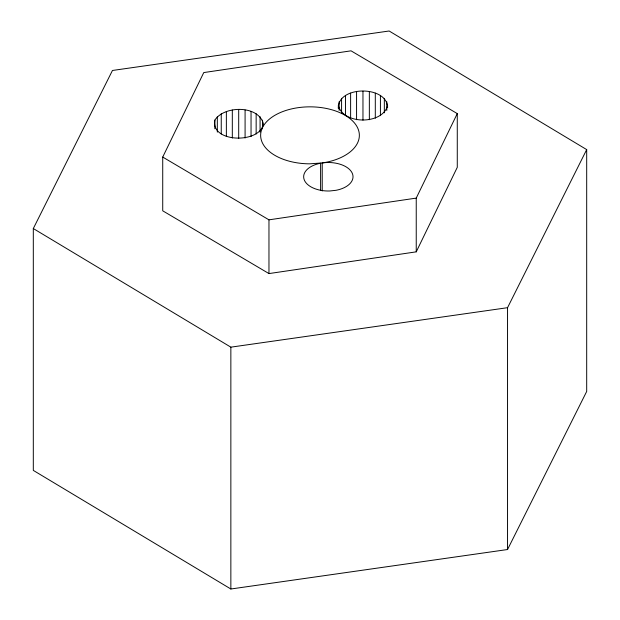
<?xml version="1.0" encoding="UTF-8"?>
<svg xmlns="http://www.w3.org/2000/svg" width="620" height="620" viewBox="0 0 620 620"><rect width="100%" height="100%" fill="white"/><g stroke="black" fill="none" stroke-linecap="round" stroke-linejoin="round"><path stroke-width="0.93" d="M214.861 120.109C210.304 142.988 260.516 143.871 263.384 123.799C258.579 105.036 224.246 105.439 214.861 120.109L214.861 128.805M338.28 108.353C337.59 85.514 386.888 85.281 387.647 107.392M387.647 105.454C382.656 124.845 343.255 124.853 338.28 105.454M162.727 157.069L203.763 72.571L351.036 50.832L457.273 113.6L457.273 167.346L416.237 251.844L268.964 273.583L162.727 210.815L162.727 157.069L268.964 219.837L416.237 198.106L457.273 113.6M33.309 228.547L112.453 70.471L389.143 31L586.691 149.606L586.691 391.453L507.548 549.529L230.857 589L33.309 470.394L33.309 228.547L230.857 347.161L507.548 307.69L586.691 149.606M507.548 307.69L507.548 549.529M416.237 198.106L416.237 251.844M386.803 101.773L386.803 110.461M384.338 98.332L384.338 112.825M380.417 95.379L380.417 115.669M375.301 93.116L375.301 118.234M369.349 91.69L369.349 119.707M362.964 91.21L362.964 120.187M356.57 91.69L356.57 119.707M350.618 93.116L350.618 118.234M345.51 95.379L345.51 115.669M341.581 98.332L341.581 112.825M339.117 101.773L339.117 110.461M322.222 190.96L322.222 162.952A49.368 28.505 0 0 0 348.176 117.273A49.368 28.505 0 0 0 265.507 122.992A49.368 28.505 0 0 0 309.426 163.835L322.222 162.952A24.684 14.252 0 0 1 352.028 172.755A24.684 14.252 0 0 1 336.079 190.286L329.747 190.983A24.684 14.252 0 0 1 304.094 179.42A24.684 14.252 0 0 1 320.602 163.223L320.602 190.27M268.964 219.837L268.964 273.583M262.539 120.109L262.539 128.805M260.075 116.668L260.075 132.13M256.153 113.716L256.153 134.005M251.046 111.453L251.046 136.571M245.086 110.034L245.086 138.043M238.7 109.546L238.7 138.524M232.314 110.034L232.314 138.043M230.857 347.161L230.857 589M226.362 111.453L226.362 136.571M221.247 113.716L221.247 134.005M217.326 116.668L217.326 132.13"/></g></svg>
